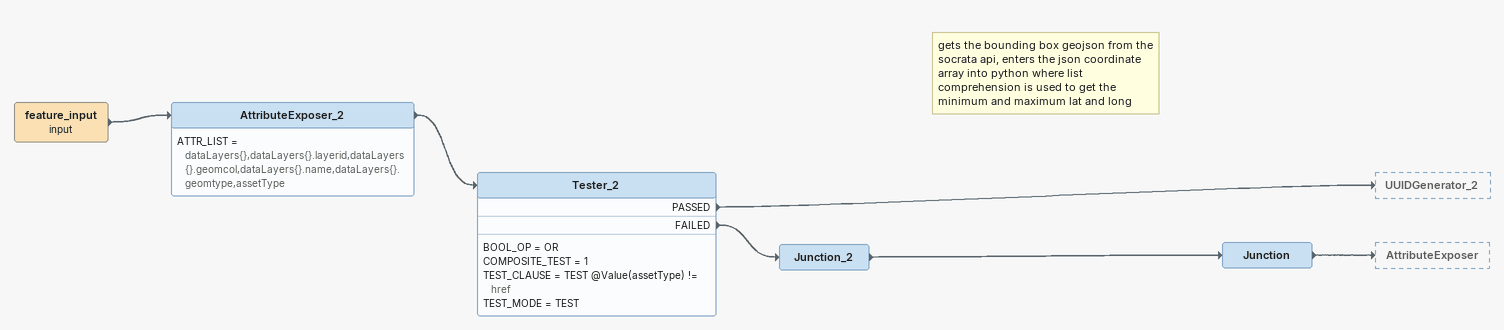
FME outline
feature_input (input)
    -> AttributeExposer_2
AttributeExposer_2
    ATTR_LIST = dataLayers{},dataLayers{}.layerid,dataLayers{}.geomcol,dataLayers{}.name,dataLayers{}.geomtype,assetType
    -> Tester_2
Tester_2
    BOOL_OP = OR
    COMPOSITE_TEST = 1
    TEST_CLAUSE = TEST @Value(assetType) != href
    TEST_MODE = TEST
    PASSED -> UUIDGenerator_2
    FAILED -> Junction_2
Junction_2
    -> Junction
Note: gets the bounding box geojson from the socrata api, enters the json coordinate array into python where list comprehension is used to get the minimum and maximum lat and long
Junction
    -> AttributeExposer
